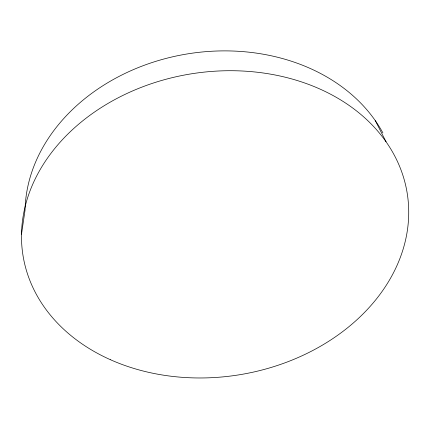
<?xml version="1.0" encoding="UTF-8"?>
<svg xmlns="http://www.w3.org/2000/svg" width="430" height="430" viewBox="0 0 430 430"><rect width="100%" height="100%" fill="white"/><g stroke="black" fill="none" stroke-linecap="round" stroke-linejoin="round"><path stroke-width="0.64" d="M21.5 234.248L25.037 210.238A187.313 150.038 -9.3 0 1 175.617 56.142A187.313 150.038 -9.3 0 1 382.904 132.929M375.331 120.69L386.049 141.771M110.408 359.706A194.607 152.381 -9.3 0 0 408.5 219.59A194.607 152.381 -9.3 0 0 126.393 93.735A194.607 152.381 -9.3 0 0 110.408 359.706"/></g></svg>
